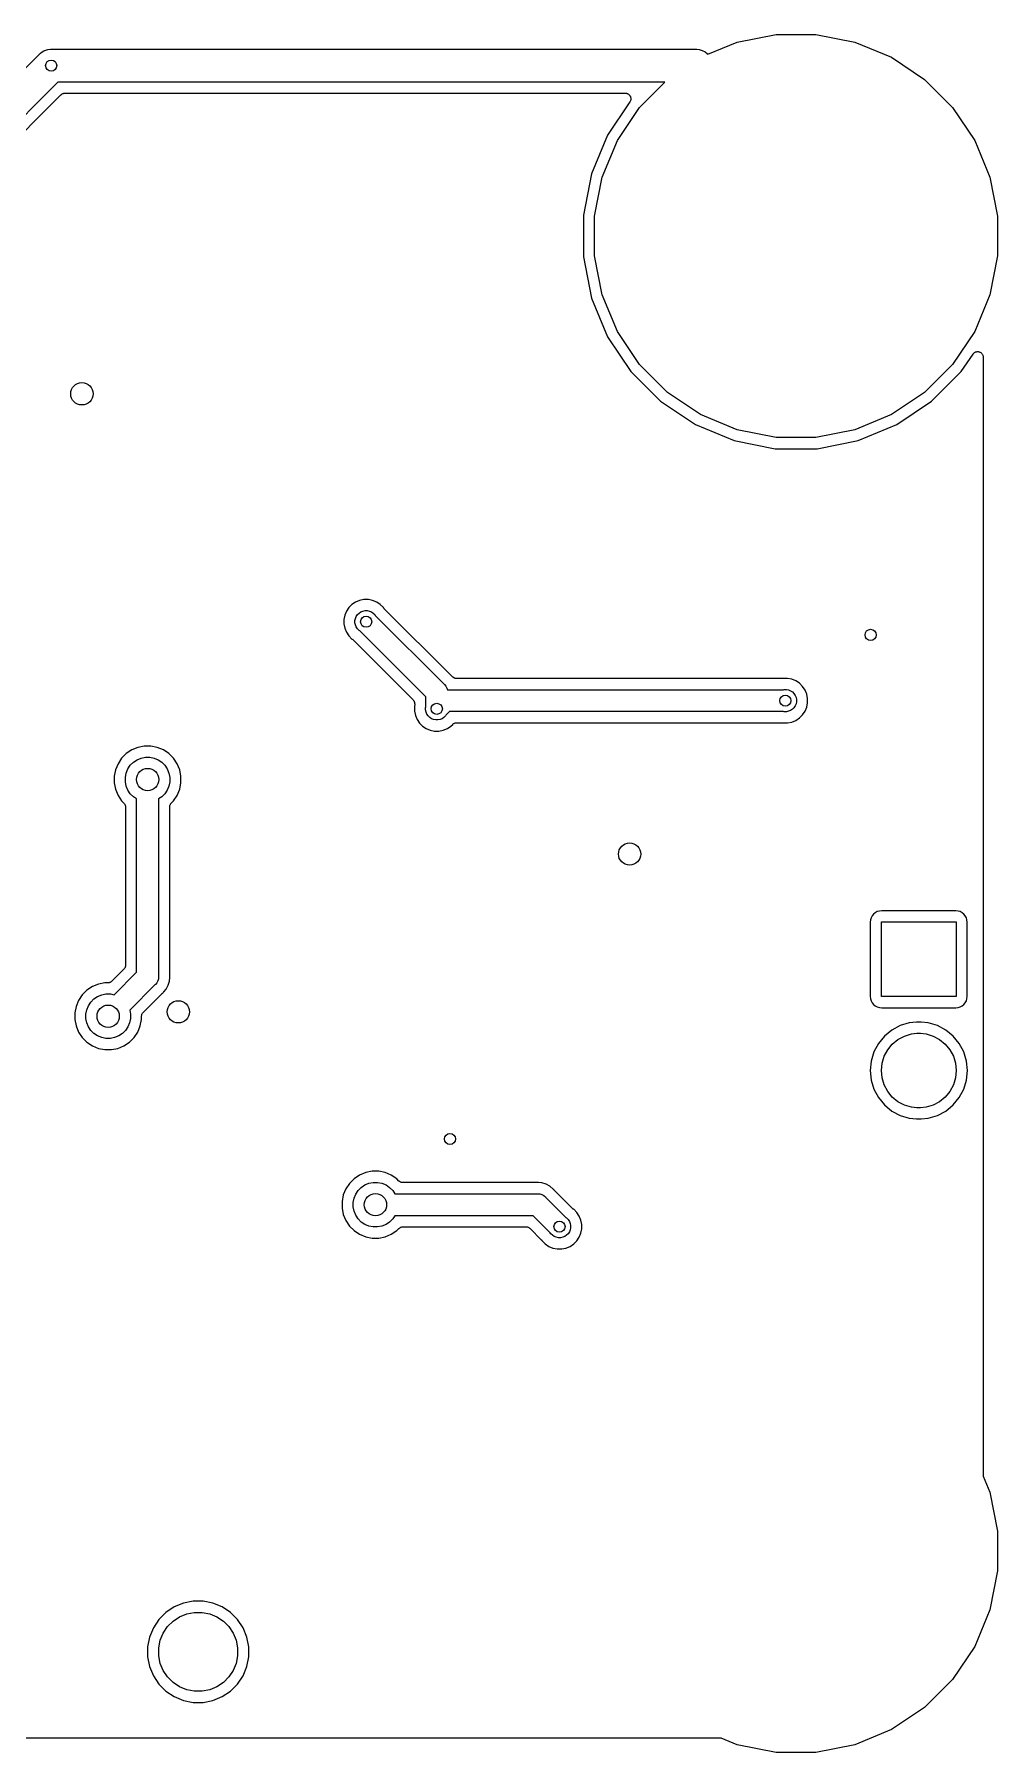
# Model space of a CAD drawing. Extents: x 150.4 to 195, y -135.4 to -96.2.
# Drawn here: x 173.02 to 195, y -135.4 to -96.2 of the extents above; entities that cross this region are included whole.
import ezdxf

# ---------------------------------------------------------------- set-up
doc = ezdxf.new("R2010")
doc.units = 0
doc.header["$MEASUREMENT"] = 0
doc.layers.add('BLACK', color=7, linetype='CONTINUOUS')

msp = doc.modelspace()

# ---------------------------------------------------------------- linework, layer by layer
at = {"layer": 'BLACK', "linetype": 'CONTINUOUS'}
for p, q in [((188.386, -96.6551), (189.058, -96.3768)), ((189.058, -96.3768), (189.947, -96.2)), ((189.947, -96.2), (190.853, -96.2)), ((190.853, -96.2), (191.742, -96.3768)), ((191.742, -96.3768), (192.579, -96.7235)), ((169.502, -100.28), (173.122, -96.6604)), ((173.122, -96.6604), (173.134, -96.6461)), ((173.134, -96.6461), (173.158, -96.6261)), ((173.158, -96.6261), (173.191, -96.5992)), ((173.191, -96.5992), (173.235, -96.5754)), ((173.235, -96.5754), (173.256, -96.5644)), ((173.256, -96.5644), (173.326, -96.5429)), ((173.326, -96.5429), (173.382, -96.5375)), ((173.382, -96.5375), (173.4, -96.5357)), ((173.382, -96.5375), (173.382, -96.5375)), ((173.4, -96.5357), (173.418, -96.5375)), ((173.418, -96.5375), (188.094, -96.5375)), ((188.094, -96.5375), (188.112, -96.5357)), ((188.112, -96.5357), (188.131, -96.5375)), ((188.131, -96.5375), (188.131, -96.5375)), ((188.131, -96.5375), (188.186, -96.5429)), ((188.186, -96.5429), (188.257, -96.5644)), ((188.257, -96.5644), (188.322, -96.5992)), ((188.322, -96.5992), (188.379, -96.6461)), ((188.379, -96.6461), (188.386, -96.6551)), ((192.579, -96.7235), (193.332, -97.2269)), ((173.555, -97.2875), (169.936, -100.907)), ((170.129, -101.074), (173.623, -97.5787)), ((187.407, -97.2875), (173.555, -97.2875)), ((173.623, -97.5787), (173.624, -97.5784)), ((173.624, -97.5784), (173.625, -97.5775)), ((173.624, -97.5784), (173.624, -97.5784)), ((173.624, -97.5784), (173.624, -97.5784)), ((173.625, -97.5775), (173.634, -97.5701)), ((173.634, -97.5701), (173.643, -97.5627)), ((173.643, -97.5624), (173.644, -97.562)), ((173.643, -97.5627), (173.643, -97.5624)), ((173.644, -97.562), (173.654, -97.5566)), ((173.654, -97.5566), (173.665, -97.5511)), ((173.665, -97.5509), (173.666, -97.5506)), ((173.665, -97.5511), (173.665, -97.5509)), ((173.666, -97.5506), (173.677, -97.5473)), ((173.677, -97.5473), (173.688, -97.5439)), ((173.688, -97.5439), (173.689, -97.5439)), ((173.689, -97.5439), (173.69, -97.5437)), ((173.69, -97.5437), (173.701, -97.5426)), ((173.701, -97.5426), (173.713, -97.5415)), ((173.713, -97.5415), (186.502, -97.5415)), ((186.502, -97.5415), (186.503, -97.5415)), ((186.503, -97.5415), (186.503, -97.5415)), ((186.503, -97.5415), (186.503, -97.5415)), ((186.503, -97.5415), (186.504, -97.5415)), ((186.504, -97.5415), (186.516, -97.5429)), ((186.516, -97.5429), (186.528, -97.5442)), ((186.528, -97.5442), (186.528, -97.5442)), ((186.528, -97.5442), (186.528, -97.5443)), ((186.528, -97.5443), (186.54, -97.548)), ((186.54, -97.548), (186.551, -97.5516)), ((186.551, -97.5516), (186.552, -97.5517)), ((186.552, -97.5517), (186.552, -97.5518)), ((186.552, -97.5518), (186.563, -97.5577)), ((186.563, -97.5577), (186.573, -97.5634)), ((186.573, -97.5634), (186.573, -97.5636)), ((186.573, -97.5636), (186.574, -97.5637)), ((186.574, -97.5637), (186.583, -97.5715)), ((186.583, -97.5715), (186.592, -97.5792)), ((186.592, -97.5792), (186.592, -97.5795)), ((186.592, -97.5795), (186.593, -97.5796)), ((186.593, -97.5796), (186.6, -97.5892)), ((186.6, -97.5892), (186.608, -97.5985)), ((186.608, -97.5985), (186.608, -97.5987)), ((186.608, -97.5987), (186.608, -97.599)), ((186.608, -97.599), (186.614, -97.6097)), ((186.827, -97.8677), (187.407, -97.2875)), ((193.332, -97.2269), (193.973, -97.8677)), ((186.607, -97.7391), (186.098, -98.5008)), ((186.324, -98.6211), (186.827, -97.8677)), ((186.613, -97.7284), (186.607, -97.7391)), ((186.619, -97.7177), (186.613, -97.7284)), ((186.614, -97.6097), (186.619, -97.6204)), ((186.619, -97.6204), (186.619, -97.6207)), ((186.619, -97.6207), (186.62, -97.6209)), ((186.623, -97.7057), (186.619, -97.7172)), ((186.619, -97.7172), (186.619, -97.7174)), ((186.619, -97.7174), (186.619, -97.7177)), ((186.62, -97.6209), (186.623, -97.6325)), ((186.623, -97.6325), (186.626, -97.6442)), ((186.626, -97.694), (186.623, -97.7057)), ((186.626, -97.6442), (186.626, -97.6444)), ((186.626, -97.6444), (186.627, -97.6447)), ((186.628, -97.6814), (186.626, -97.6935)), ((186.626, -97.6935), (186.626, -97.6938)), ((186.626, -97.6938), (186.626, -97.694)), ((186.627, -97.6447), (186.628, -97.6567)), ((186.628, -97.6567), (186.629, -97.6688)), ((186.629, -97.6694), (186.628, -97.6814)), ((186.629, -97.6688), (186.629, -97.6691)), ((186.629, -97.6691), (186.629, -97.6694)), ((193.973, -97.8677), (194.476, -98.6211)), ((186.098, -98.5008), (185.733, -99.3841)), ((185.977, -99.4582), (186.324, -98.6211)), ((194.476, -98.6211), (194.823, -99.4582)), ((185.733, -99.3841), (185.546, -100.322)), ((185.8, -100.347), (185.977, -99.4582)), ((194.823, -99.4582), (195, -100.347)), ((185.546, -100.322), (185.546, -101.278)), ((185.8, -101.253), (185.8, -100.347)), ((195, -100.347), (195, -101.253)), ((185.546, -101.278), (185.733, -102.216)), ((185.977, -102.142), (185.8, -101.253)), ((195, -101.253), (194.823, -102.142)), ((185.733, -102.216), (186.098, -103.099)), ((186.324, -102.979), (185.977, -102.142)), ((194.823, -102.142), (194.476, -102.979)), ((186.827, -103.732), (186.324, -102.979)), ((194.476, -102.979), (193.973, -103.732)), ((186.098, -103.099), (186.63, -103.894)), ((194.439, -103.492), (194.448, -103.482)), ((194.448, -103.482), (194.455, -103.473)), ((194.455, -103.473), (194.465, -103.465)), ((194.455, -103.473), (194.455, -103.473)), ((194.455, -103.473), (194.455, -103.473)), ((194.465, -103.465), (194.474, -103.457)), ((194.474, -103.457), (194.475, -103.457)), ((194.475, -103.457), (194.486, -103.452)), ((194.475, -103.457), (194.475, -103.457)), ((194.486, -103.452), (194.496, -103.446)), ((194.496, -103.446), (194.497, -103.446)), ((194.497, -103.446), (194.508, -103.442)), ((194.497, -103.446), (194.497, -103.446)), ((194.508, -103.442), (194.52, -103.439)), ((194.52, -103.439), (194.52, -103.439)), ((194.52, -103.439), (194.521, -103.439)), ((194.521, -103.439), (194.533, -103.438)), ((194.533, -103.438), (194.545, -103.437)), ((194.545, -103.437), (194.545, -103.437)), ((194.545, -103.437), (194.545, -103.437)), ((194.545, -103.437), (194.557, -103.438)), ((194.557, -103.438), (194.57, -103.439)), ((194.57, -103.439), (194.57, -103.439)), ((194.57, -103.439), (194.57, -103.439)), ((194.57, -103.439), (194.581, -103.443)), ((194.581, -103.443), (194.593, -103.447)), ((194.593, -103.447), (194.593, -103.447)), ((194.593, -103.447), (194.594, -103.447)), ((194.594, -103.447), (194.604, -103.452)), ((194.604, -103.452), (194.615, -103.458)), ((194.615, -103.458), (194.615, -103.458)), ((194.615, -103.458), (194.615, -103.459)), ((194.615, -103.459), (194.625, -103.466)), ((194.625, -103.466), (194.634, -103.474)), ((194.634, -103.474), (194.634, -103.474)), ((194.634, -103.474), (194.634, -103.474)), ((194.634, -103.474), (194.642, -103.484)), ((194.642, -103.484), (194.65, -103.493)), ((187.468, -104.373), (186.827, -103.732)), ((193.973, -103.732), (193.332, -104.373)), ((194.17, -103.894), (194.438, -103.493)), ((194.438, -103.493), (194.439, -103.492)), ((194.439, -103.492), (194.439, -103.492)), ((194.439, -103.492), (194.439, -103.492)), ((194.439, -103.492), (194.439, -103.492)), ((194.65, -103.493), (194.65, -103.493)), ((194.65, -103.493), (194.65, -103.494)), ((194.65, -103.494), (194.656, -103.504)), ((194.656, -103.504), (194.661, -103.515)), ((194.661, -103.515), (194.661, -103.515)), ((194.661, -103.515), (194.662, -103.516)), ((194.662, -103.516), (194.665, -103.527)), ((194.665, -103.527), (194.669, -103.539)), ((194.669, -103.539), (194.669, -103.539)), ((194.669, -103.539), (194.669, -103.539)), ((194.669, -103.539), (194.67, -103.552)), ((194.67, -103.552), (194.671, -103.564)), ((194.671, -103.564), (194.671, -129.091)), ((186.63, -103.894), (187.306, -104.57)), ((193.494, -104.57), (194.17, -103.894)), ((187.306, -104.57), (188.101, -105.102)), ((188.221, -104.876), (187.468, -104.373)), ((193.332, -104.373), (192.579, -104.876)), ((192.699, -105.102), (193.494, -104.57)), ((189.058, -105.223), (188.221, -104.876)), ((192.579, -104.876), (191.742, -105.223)), ((188.101, -105.102), (188.984, -105.467)), ((189.947, -105.4), (189.058, -105.223)), ((190.853, -105.4), (189.947, -105.4)), ((191.742, -105.223), (190.853, -105.4)), ((191.816, -105.467), (192.699, -105.102)), ((188.984, -105.467), (189.922, -105.654)), ((189.922, -105.654), (190.878, -105.654)), ((190.878, -105.654), (191.816, -105.467)), ((180.137, -109.359), (180.099, -109.452)), ((180.193, -109.276), (180.137, -109.359)), ((180.264, -109.205), (180.193, -109.276)), ((180.347, -109.15), (180.264, -109.205)), ((180.439, -109.112), (180.347, -109.15)), ((180.537, -109.092), (180.439, -109.112)), ((180.467, -109.375), (180.513, -109.356)), ((180.513, -109.356), (180.562, -109.346)), ((180.638, -109.092), (180.537, -109.092)), ((180.562, -109.346), (180.613, -109.346)), ((180.613, -109.346), (180.662, -109.356)), ((180.736, -109.112), (180.638, -109.092)), ((180.662, -109.356), (180.708, -109.375)), ((180.828, -109.15), (180.736, -109.112)), ((180.911, -109.205), (180.828, -109.15)), ((180.982, -109.276), (180.911, -109.205)), ((180.987, -109.283), (180.982, -109.276)), ((180.994, -109.292), (180.987, -109.283)), ((181.001, -109.301), (180.994, -109.292)), ((181.002, -109.302), (181.001, -109.301)), ((182.534, -110.834), (181.002, -109.302)), ((180.099, -109.452), (180.079, -109.55)), ((180.079, -109.55), (180.079, -109.65)), ((180.079, -109.65), (180.099, -109.748)), ((180.099, -109.748), (180.137, -109.841)), ((180.333, -109.575), (180.343, -109.526)), ((180.333, -109.625), (180.333, -109.575)), ((180.343, -109.674), (180.333, -109.625)), ((180.343, -109.526), (180.362, -109.48)), ((180.362, -109.72), (180.343, -109.674)), ((180.362, -109.48), (180.39, -109.438)), ((180.39, -109.762), (180.362, -109.72)), ((180.39, -109.438), (180.426, -109.403)), ((180.426, -109.403), (180.467, -109.375)), ((180.708, -109.375), (180.749, -109.403)), ((180.749, -109.403), (180.785, -109.438)), ((180.785, -109.438), (180.796, -109.455)), ((180.796, -109.455), (182.368, -111.027)), ((180.137, -109.841), (180.193, -109.924)), ((180.193, -109.924), (180.264, -109.995)), ((180.264, -109.995), (180.27, -109.999)), ((180.27, -109.999), (180.27, -109.999)), ((180.27, -109.999), (180.27, -109.999)), ((180.27, -109.999), (180.272, -110)), ((180.272, -110), (180.281, -110.007)), ((180.281, -110.007), (180.29, -110.015)), ((180.29, -110.015), (181.659, -111.384)), ((180.426, -109.797), (180.39, -109.762)), ((180.443, -109.809), (180.426, -109.797)), ((181.95, -111.316), (180.443, -109.809)), ((182.539, -110.838), (182.534, -110.834)), ((182.542, -110.841), (182.539, -110.838)), ((182.544, -110.843), (182.542, -110.841)), ((182.56, -110.856), (182.544, -110.843)), ((182.562, -110.858), (182.56, -110.856)), ((182.567, -110.862), (182.562, -110.858)), ((182.572, -110.867), (182.567, -110.862)), ((182.576, -110.87), (182.572, -110.867)), ((182.581, -110.874), (182.576, -110.87)), ((182.587, -110.877), (182.581, -110.874)), ((182.592, -110.881), (182.587, -110.877)), ((182.597, -110.883), (182.592, -110.881)), ((182.602, -110.886), (182.597, -110.883)), ((182.609, -110.888), (182.602, -110.886)), ((182.615, -110.89), (182.609, -110.888)), ((182.621, -110.892), (182.615, -110.89)), ((182.626, -110.893), (182.621, -110.892)), ((182.633, -110.894), (182.626, -110.893)), ((182.639, -110.895), (182.633, -110.894)), ((182.645, -110.895), (182.639, -110.895)), ((182.651, -110.896), (182.645, -110.895)), ((182.652, -110.896), (182.651, -110.896)), ((190.071, -110.896), (182.652, -110.896)), ((190.083, -110.895), (190.071, -110.896)), ((190.094, -110.894), (190.083, -110.895)), ((190.096, -110.894), (190.094, -110.894)), ((190.104, -110.892), (190.096, -110.894)), ((190.204, -110.892), (190.104, -110.892)), ((190.302, -110.912), (190.204, -110.892)), ((190.395, -110.95), (190.302, -110.912)), ((181.95, -111.542), (181.95, -111.316)), ((182.368, -111.027), (182.378, -111.035)), ((182.378, -111.035), (182.409, -111.073)), ((182.409, -111.073), (182.432, -111.116)), ((182.432, -111.116), (182.442, -111.15)), ((182.442, -111.15), (190.109, -111.15)), ((190.109, -111.15), (190.129, -111.146)), ((190.129, -111.146), (190.179, -111.146)), ((190.179, -111.146), (190.228, -111.156)), ((190.228, -111.156), (190.274, -111.175)), ((190.274, -111.175), (190.316, -111.203)), ((190.316, -111.203), (190.351, -111.238)), ((190.351, -111.238), (190.379, -111.28)), ((190.379, -111.28), (190.398, -111.326)), ((190.478, -111.005), (190.395, -110.95)), ((190.398, -111.326), (190.408, -111.375)), ((190.549, -111.076), (190.478, -111.005)), ((190.604, -111.159), (190.549, -111.076)), ((190.642, -111.252), (190.604, -111.159)), ((190.662, -111.35), (190.642, -111.252)), ((181.659, -111.384), (181.659, -111.384)), ((181.659, -111.384), (181.659, -111.384)), ((181.659, -111.384), (181.659, -111.384)), ((181.659, -111.384), (181.66, -111.385)), ((181.66, -111.385), (181.667, -111.395)), ((181.667, -111.395), (181.675, -111.404)), ((181.675, -111.404), (181.675, -111.404)), ((181.675, -111.404), (181.676, -111.405)), ((181.676, -111.405), (181.681, -111.415)), ((181.681, -111.415), (181.686, -111.425)), ((181.686, -111.425), (181.687, -111.426)), ((181.687, -111.426), (181.687, -111.427)), ((181.687, -111.427), (181.69, -111.438)), ((181.69, -111.438), (181.694, -111.449)), ((181.694, -111.53), (181.692, -111.537)), ((181.692, -111.537), (181.692, -111.638)), ((181.692, -111.638), (181.712, -111.736)), ((181.694, -111.449), (181.694, -111.45)), ((181.694, -111.45), (181.694, -111.451)), ((181.694, -111.451), (181.695, -111.462)), ((181.695, -111.518), (181.694, -111.53)), ((181.695, -111.462), (181.696, -111.474)), ((181.696, -111.507), (181.695, -111.518)), ((181.696, -111.474), (181.696, -111.505)), ((181.696, -111.505), (181.696, -111.505)), ((181.696, -111.505), (181.696, -111.505)), ((181.696, -111.505), (181.696, -111.505)), ((181.696, -111.505), (181.696, -111.507)), ((181.946, -111.562), (181.95, -111.542)), ((181.946, -111.613), (181.946, -111.562)), ((181.956, -111.662), (181.946, -111.613)), ((181.975, -111.708), (181.956, -111.662)), ((182.003, -111.749), (181.975, -111.708)), ((182.491, -111.65), (182.409, -111.732)), ((190.109, -111.65), (182.491, -111.65)), ((190.129, -111.654), (190.109, -111.65)), ((190.179, -111.654), (190.129, -111.654)), ((190.228, -111.644), (190.179, -111.654)), ((190.274, -111.625), (190.228, -111.644)), ((190.316, -111.597), (190.274, -111.625)), ((190.351, -111.562), (190.316, -111.597)), ((190.379, -111.52), (190.351, -111.562)), ((190.398, -111.474), (190.379, -111.52)), ((190.408, -111.425), (190.398, -111.474)), ((190.408, -111.375), (190.408, -111.425)), ((190.549, -111.724), (190.604, -111.641)), ((190.604, -111.641), (190.642, -111.548)), ((190.642, -111.548), (190.662, -111.45)), ((190.662, -111.45), (190.662, -111.35)), ((181.712, -111.736), (181.75, -111.828)), ((181.75, -111.828), (181.805, -111.911)), ((181.805, -111.911), (181.876, -111.982)), ((181.876, -111.982), (181.959, -112.038)), ((181.959, -112.038), (182.052, -112.076)), ((182.038, -111.785), (182.003, -111.749)), ((182.08, -111.813), (182.038, -111.785)), ((182.052, -112.076), (182.15, -112.096)), ((182.126, -111.832), (182.08, -111.813)), ((182.175, -111.841), (182.126, -111.832)), ((182.15, -112.096), (182.25, -112.096)), ((182.225, -111.841), (182.175, -111.841)), ((182.274, -111.832), (182.225, -111.841)), ((182.25, -112.096), (182.348, -112.076)), ((182.32, -111.813), (182.274, -111.832)), ((182.362, -111.785), (182.32, -111.813)), ((182.348, -112.076), (182.441, -112.038)), ((182.397, -111.749), (182.362, -111.785)), ((182.409, -111.732), (182.397, -111.749)), ((182.441, -112.038), (182.524, -111.982)), ((182.524, -111.982), (182.565, -111.941)), ((182.565, -111.941), (182.566, -111.94)), ((182.565, -111.941), (182.565, -111.941)), ((182.565, -111.941), (182.565, -111.941)), ((182.565, -111.941), (182.565, -111.941)), ((182.566, -111.94), (182.575, -111.933)), ((182.575, -111.933), (182.584, -111.925)), ((182.584, -111.925), (182.585, -111.925)), ((182.585, -111.924), (182.596, -111.919)), ((182.585, -111.925), (182.585, -111.924)), ((182.596, -111.919), (182.606, -111.914)), ((182.606, -111.914), (182.607, -111.913)), ((182.607, -111.913), (182.619, -111.91)), ((182.607, -111.913), (182.607, -111.913)), ((182.619, -111.91), (182.63, -111.906)), ((182.63, -111.906), (182.631, -111.906)), ((182.631, -111.906), (182.643, -111.905)), ((182.631, -111.906), (182.631, -111.906)), ((182.643, -111.905), (182.655, -111.904)), ((182.655, -111.904), (190.071, -111.904)), ((190.071, -111.904), (190.071, -111.904)), ((190.071, -111.904), (190.071, -111.904)), ((190.071, -111.904), (190.071, -111.904)), ((190.071, -111.904), (190.073, -111.904)), ((190.073, -111.904), (190.085, -111.905)), ((190.085, -111.905), (190.096, -111.906)), ((190.096, -111.906), (190.104, -111.908)), ((190.104, -111.908), (190.204, -111.908)), ((190.204, -111.908), (190.302, -111.888)), ((190.302, -111.888), (190.395, -111.85)), ((190.395, -111.85), (190.478, -111.795)), ((190.478, -111.795), (190.549, -111.724)), ((175.378, -112.467), (175.239, -112.525)), ((175.525, -112.438), (175.378, -112.467)), ((175.675, -112.438), (175.525, -112.438)), ((175.822, -112.467), (175.675, -112.438)), ((175.961, -112.525), (175.822, -112.467)), ((174.925, -112.839), (174.867, -112.978)), ((175.008, -112.714), (174.925, -112.839)), ((175.114, -112.608), (175.008, -112.714)), ((175.239, -112.525), (175.114, -112.608)), ((175.15, -112.959), (175.205, -112.876)), ((175.205, -112.876), (175.276, -112.805)), ((175.276, -112.805), (175.359, -112.75)), ((175.359, -112.75), (175.452, -112.712)), ((175.452, -112.712), (175.55, -112.692)), ((175.55, -112.692), (175.65, -112.692)), ((175.65, -112.692), (175.748, -112.712)), ((175.748, -112.712), (175.841, -112.75)), ((175.841, -112.75), (175.924, -112.805)), ((175.924, -112.805), (175.995, -112.876)), ((176.086, -112.608), (175.961, -112.525)), ((175.995, -112.876), (176.05, -112.959)), ((176.192, -112.714), (176.086, -112.608)), ((176.275, -112.839), (176.192, -112.714)), ((176.333, -112.978), (176.275, -112.839)), ((174.867, -112.978), (174.838, -113.125)), ((174.838, -113.125), (174.838, -113.275)), ((174.838, -113.275), (174.867, -113.422)), ((175.092, -113.15), (175.112, -113.052)), ((175.092, -113.25), (175.092, -113.15)), ((175.112, -113.348), (175.092, -113.25)), ((175.112, -113.052), (175.15, -112.959)), ((176.05, -112.959), (176.088, -113.052)), ((176.088, -113.052), (176.108, -113.15)), ((176.108, -113.25), (176.088, -113.348)), ((176.108, -113.15), (176.108, -113.25)), ((176.362, -113.125), (176.333, -112.978)), ((176.333, -113.422), (176.362, -113.275)), ((176.362, -113.275), (176.362, -113.125)), ((174.867, -113.422), (174.925, -113.561)), ((174.925, -113.561), (175.008, -113.686)), ((175.15, -113.441), (175.112, -113.348)), ((175.205, -113.524), (175.15, -113.441)), ((175.276, -113.595), (175.205, -113.524)), ((175.35, -113.644), (175.276, -113.595)), ((175.35, -117.596), (175.35, -113.644)), ((175.924, -113.595), (175.85, -113.644)), ((175.85, -113.644), (175.85, -117.688)), ((175.995, -113.524), (175.924, -113.595)), ((176.05, -113.441), (175.995, -113.524)), ((176.088, -113.348), (176.05, -113.441)), ((176.192, -113.686), (176.275, -113.561)), ((176.275, -113.561), (176.333, -113.422)), ((175.008, -113.686), (175.059, -113.736)), ((175.059, -113.736), (175.059, -113.737)), ((175.059, -113.737), (175.059, -113.737)), ((175.059, -113.737), (175.059, -113.737)), ((175.059, -113.737), (175.06, -113.738)), ((175.06, -113.738), (175.067, -113.747)), ((175.067, -113.747), (175.075, -113.756)), ((175.075, -113.756), (175.075, -113.757)), ((175.075, -113.757), (175.076, -113.757)), ((175.076, -113.757), (175.081, -113.768)), ((175.081, -113.768), (175.086, -113.778)), ((175.086, -113.778), (175.087, -113.778)), ((175.087, -113.778), (175.087, -113.779)), ((175.087, -113.779), (175.09, -113.79)), ((175.09, -113.79), (175.094, -113.802)), ((175.094, -113.802), (175.094, -113.802)), ((175.094, -113.802), (175.094, -113.803)), ((175.094, -113.803), (175.095, -113.815)), ((175.095, -113.815), (175.096, -113.826)), ((175.096, -113.826), (175.096, -117.439)), ((176.104, -113.824), (176.105, -113.813)), ((176.104, -113.826), (176.104, -113.824)), ((176.104, -113.826), (176.104, -113.826)), ((176.104, -113.826), (176.104, -113.826)), ((176.104, -117.669), (176.104, -113.826)), ((176.104, -113.826), (176.104, -113.826)), ((176.105, -113.813), (176.107, -113.801)), ((176.107, -113.8), (176.11, -113.789)), ((176.107, -113.801), (176.107, -113.8)), ((176.107, -113.8), (176.107, -113.8)), ((176.11, -113.789), (176.114, -113.777)), ((176.114, -113.776), (176.12, -113.766)), ((176.114, -113.777), (176.114, -113.776)), ((176.114, -113.777), (176.114, -113.777)), ((176.12, -113.766), (176.125, -113.756)), ((176.125, -113.756), (176.126, -113.755)), ((176.126, -113.754), (176.134, -113.746)), ((176.126, -113.755), (176.126, -113.754)), ((176.134, -113.746), (176.141, -113.736)), ((176.141, -113.736), (176.192, -113.686)), ((192.1, -116.4), (192.094, -116.456)), ((192.114, -116.352), (192.1, -116.4)), ((192.138, -116.308), (192.114, -116.352)), ((192.17, -116.27), (192.138, -116.308)), ((192.208, -116.238), (192.17, -116.27)), ((192.252, -116.214), (192.208, -116.238)), ((192.3, -116.2), (192.252, -116.214)), ((192.356, -116.194), (192.3, -116.2)), ((194.044, -116.194), (192.356, -116.194)), ((194.1, -116.2), (194.044, -116.194)), ((194.148, -116.214), (194.1, -116.2)), ((194.192, -116.238), (194.148, -116.214)), ((194.23, -116.27), (194.192, -116.238)), ((194.262, -116.308), (194.23, -116.27)), ((194.286, -116.352), (194.262, -116.308)), ((194.3, -116.4), (194.286, -116.352)), ((194.306, -116.456), (194.3, -116.4)), ((192.094, -116.456), (192.094, -118.144)), ((192.35, -118.15), (192.35, -116.45)), ((192.35, -116.45), (194.05, -116.45)), ((194.05, -116.45), (194.05, -118.15)), ((194.306, -118.144), (194.306, -116.456)), ((175.059, -117.528), (174.786, -117.801)), ((174.837, -118.109), (175.35, -117.596)), ((175.066, -117.519), (175.059, -117.528)), ((175.074, -117.51), (175.066, -117.519)), ((175.075, -117.509), (175.074, -117.51)), ((175.074, -117.51), (175.074, -117.51)), ((175.08, -117.499), (175.075, -117.509)), ((175.086, -117.489), (175.08, -117.499)), ((175.09, -117.476), (175.086, -117.487)), ((175.086, -117.487), (175.086, -117.488)), ((175.086, -117.488), (175.086, -117.489)), ((175.093, -117.465), (175.09, -117.476)), ((175.095, -117.452), (175.093, -117.464)), ((175.093, -117.464), (175.093, -117.464)), ((175.093, -117.464), (175.093, -117.465)), ((175.096, -117.44), (175.095, -117.452)), ((175.096, -117.439), (175.096, -117.439)), ((175.096, -117.439), (175.096, -117.439)), ((175.096, -117.439), (175.096, -117.439)), ((175.096, -117.439), (175.096, -117.44)), ((174.339, -117.925), (174.214, -118.008)), ((174.478, -117.867), (174.339, -117.925)), ((174.625, -117.838), (174.478, -117.867)), ((174.697, -117.838), (174.625, -117.838)), ((174.708, -117.837), (174.697, -117.838)), ((174.72, -117.836), (174.708, -117.837)), ((174.721, -117.836), (174.72, -117.836)), ((174.732, -117.832), (174.721, -117.836)), ((174.721, -117.836), (174.721, -117.836)), ((174.744, -117.829), (174.732, -117.832)), ((174.745, -117.828), (174.744, -117.829)), ((174.744, -117.829), (174.744, -117.829)), ((174.755, -117.823), (174.745, -117.828)), ((174.766, -117.818), (174.755, -117.823)), ((174.767, -117.817), (174.766, -117.817)), ((174.766, -117.817), (174.766, -117.818)), ((174.776, -117.809), (174.767, -117.817)), ((174.785, -117.802), (174.776, -117.809)), ((174.786, -117.801), (174.785, -117.802)), ((174.786, -117.801), (174.786, -117.801)), ((174.786, -117.801), (174.786, -117.801)), ((174.786, -117.801), (174.786, -117.801)), ((175.768, -117.885), (175.191, -118.463)), ((175.778, -117.878), (175.768, -117.885)), ((175.809, -117.84), (175.778, -117.878)), ((175.832, -117.796), (175.809, -117.84)), ((175.834, -117.791), (175.832, -117.796)), ((175.846, -117.749), (175.834, -117.791)), ((175.851, -117.7), (175.846, -117.749)), ((175.85, -117.688), (175.851, -117.7)), ((175.972, -118.041), (176.021, -117.981)), ((176.021, -117.981), (176.068, -117.894)), ((176.068, -117.894), (176.097, -117.799)), ((176.097, -117.799), (176.105, -117.719)), ((176.105, -117.674), (176.104, -117.669)), ((176.104, -117.68), (176.105, -117.674)), ((176.105, -117.681), (176.104, -117.68)), ((176.106, -117.7), (176.105, -117.681)), ((176.105, -117.719), (176.106, -117.7)), ((176.105, -117.719), (176.105, -117.719)), ((173.967, -118.378), (173.938, -118.525)), ((174.025, -118.239), (173.967, -118.378)), ((174.108, -118.114), (174.025, -118.239)), ((174.214, -118.008), (174.108, -118.114)), ((174.212, -118.452), (174.25, -118.359)), ((174.25, -118.359), (174.305, -118.276)), ((174.305, -118.276), (174.376, -118.205)), ((174.376, -118.205), (174.459, -118.15)), ((174.459, -118.15), (174.552, -118.112)), ((174.552, -118.112), (174.65, -118.092)), ((174.65, -118.092), (174.75, -118.092)), ((174.75, -118.092), (174.837, -118.109)), ((175.499, -118.514), (175.934, -118.078)), ((175.934, -118.078), (175.936, -118.077)), ((175.936, -118.077), (175.94, -118.074)), ((175.94, -118.074), (175.944, -118.07)), ((175.944, -118.07), (175.958, -118.058)), ((175.958, -118.058), (175.972, -118.042)), ((175.972, -118.042), (175.972, -118.041)), ((192.094, -118.144), (192.1, -118.2)), ((192.1, -118.2), (192.114, -118.248)), ((192.114, -118.248), (192.138, -118.292)), ((192.138, -118.292), (192.17, -118.33)), ((192.17, -118.33), (192.208, -118.362)), ((192.208, -118.362), (192.252, -118.386)), ((194.05, -118.15), (192.35, -118.15)), ((194.148, -118.386), (194.192, -118.362)), ((194.192, -118.362), (194.23, -118.33)), ((194.23, -118.33), (194.262, -118.292)), ((194.262, -118.292), (194.286, -118.248)), ((194.286, -118.248), (194.3, -118.2)), ((194.3, -118.2), (194.306, -118.144)), ((173.938, -118.525), (173.938, -118.675)), ((173.938, -118.675), (173.967, -118.822)), ((174.192, -118.55), (174.212, -118.452)), ((174.192, -118.65), (174.192, -118.55)), ((174.212, -118.748), (174.192, -118.65)), ((174.25, -118.841), (174.212, -118.748)), ((175.188, -118.748), (175.15, -118.841)), ((175.208, -118.65), (175.188, -118.748)), ((175.191, -118.463), (175.208, -118.55)), ((175.208, -118.55), (175.208, -118.65)), ((175.433, -118.822), (175.462, -118.675)), ((175.462, -118.602), (175.463, -118.59)), ((175.462, -118.603), (175.462, -118.602)), ((175.462, -118.675), (175.462, -118.603)), ((175.462, -118.603), (175.462, -118.603)), ((175.462, -118.603), (175.462, -118.603)), ((175.462, -118.603), (175.462, -118.603)), ((175.463, -118.59), (175.465, -118.578)), ((175.465, -118.577), (175.468, -118.566)), ((175.465, -118.578), (175.465, -118.577)), ((175.465, -118.578), (175.465, -118.578)), ((175.468, -118.566), (175.472, -118.555)), ((175.472, -118.553), (175.478, -118.543)), ((175.472, -118.554), (175.472, -118.553)), ((175.472, -118.555), (175.472, -118.554)), ((175.478, -118.543), (175.483, -118.533)), ((175.483, -118.533), (175.484, -118.532)), ((175.484, -118.532), (175.492, -118.523)), ((175.484, -118.532), (175.484, -118.532)), ((175.492, -118.523), (175.499, -118.514)), ((192.252, -118.386), (192.3, -118.4)), ((192.3, -118.4), (192.356, -118.406)), ((192.356, -118.406), (194.044, -118.406)), ((192.984, -118.752), (192.775, -118.815)), ((193.146, -118.736), (192.984, -118.752)), ((193.254, -118.736), (193.146, -118.736)), ((193.416, -118.752), (193.254, -118.736)), ((193.625, -118.815), (193.416, -118.752)), ((194.044, -118.406), (194.1, -118.4)), ((194.1, -118.4), (194.148, -118.386)), ((173.967, -118.822), (174.025, -118.961)), ((174.025, -118.961), (174.108, -119.086)), ((174.108, -119.086), (174.214, -119.192)), ((174.305, -118.924), (174.25, -118.841)), ((174.376, -118.995), (174.305, -118.924)), ((174.459, -119.05), (174.376, -118.995)), ((174.552, -119.088), (174.459, -119.05)), ((174.65, -119.108), (174.552, -119.088)), ((174.75, -119.108), (174.65, -119.108)), ((174.848, -119.088), (174.75, -119.108)), ((174.941, -119.05), (174.848, -119.088)), ((175.024, -118.995), (174.941, -119.05)), ((175.095, -118.924), (175.024, -118.995)), ((175.15, -118.841), (175.095, -118.924)), ((175.186, -119.192), (175.292, -119.086)), ((175.292, -119.086), (175.375, -118.961)), ((175.375, -118.961), (175.433, -118.822)), ((192.416, -119.056), (192.278, -119.224)), ((192.584, -118.918), (192.416, -119.056)), ((192.775, -118.815), (192.584, -118.918)), ((192.596, -119.236), (192.725, -119.13)), ((192.725, -119.13), (192.873, -119.051)), ((192.873, -119.051), (193.033, -119.002)), ((193.033, -119.002), (193.158, -118.99)), ((193.158, -118.99), (193.242, -118.99)), ((193.242, -118.99), (193.367, -119.002)), ((193.367, -119.002), (193.527, -119.051)), ((193.527, -119.051), (193.675, -119.13)), ((193.816, -118.918), (193.625, -118.815)), ((193.675, -119.13), (193.804, -119.236)), ((193.984, -119.056), (193.816, -118.918)), ((194.122, -119.224), (193.984, -119.056)), ((174.214, -119.192), (174.339, -119.275)), ((174.339, -119.275), (174.478, -119.333)), ((174.478, -119.333), (174.625, -119.362)), ((174.625, -119.362), (174.775, -119.362)), ((174.775, -119.362), (174.922, -119.333)), ((174.922, -119.333), (175.061, -119.275)), ((175.061, -119.275), (175.186, -119.192)), ((192.175, -119.415), (192.112, -119.624)), ((192.278, -119.224), (192.175, -119.415)), ((192.362, -119.673), (192.411, -119.513)), ((192.411, -119.513), (192.49, -119.365)), ((192.49, -119.365), (192.596, -119.236)), ((193.804, -119.236), (193.91, -119.365)), ((193.91, -119.365), (193.989, -119.513)), ((193.989, -119.513), (194.038, -119.673)), ((194.225, -119.415), (194.122, -119.224)), ((194.288, -119.624), (194.225, -119.415)), ((192.112, -119.624), (192.091, -119.84)), ((192.091, -119.84), (192.112, -120.056)), ((192.346, -119.84), (192.362, -119.673)), ((192.362, -120.007), (192.346, -119.84)), ((194.038, -119.673), (194.054, -119.84)), ((194.054, -119.84), (194.038, -120.007)), ((194.309, -119.84), (194.288, -119.624)), ((194.288, -120.056), (194.309, -119.84)), ((192.112, -120.056), (192.175, -120.265)), ((192.175, -120.265), (192.278, -120.456)), ((192.411, -120.167), (192.362, -120.007)), ((192.49, -120.315), (192.411, -120.167)), ((192.596, -120.444), (192.49, -120.315)), ((193.91, -120.315), (193.804, -120.444)), ((193.989, -120.167), (193.91, -120.315)), ((194.038, -120.007), (193.989, -120.167)), ((194.122, -120.456), (194.225, -120.265)), ((194.225, -120.265), (194.288, -120.056)), ((192.278, -120.456), (192.416, -120.624)), ((192.416, -120.624), (192.584, -120.762)), ((192.725, -120.55), (192.596, -120.444)), ((192.873, -120.629), (192.725, -120.55)), ((193.033, -120.678), (192.873, -120.629)), ((193.158, -120.69), (193.033, -120.678)), ((193.242, -120.69), (193.158, -120.69)), ((193.367, -120.678), (193.242, -120.69)), ((193.527, -120.629), (193.367, -120.678)), ((193.675, -120.55), (193.527, -120.629)), ((193.804, -120.444), (193.675, -120.55)), ((193.816, -120.762), (193.984, -120.624)), ((193.984, -120.624), (194.122, -120.456)), ((192.584, -120.762), (192.775, -120.865)), ((192.775, -120.865), (192.984, -120.928)), ((192.984, -120.928), (193.146, -120.944)), ((193.146, -120.944), (193.254, -120.944)), ((193.254, -120.944), (193.416, -120.928)), ((193.416, -120.928), (193.625, -120.865)), ((193.625, -120.865), (193.816, -120.762)), ((180.439, -122.225), (180.314, -122.308)), ((180.578, -122.167), (180.439, -122.225)), ((180.725, -122.138), (180.578, -122.167)), ((180.875, -122.138), (180.725, -122.138)), ((181.022, -122.167), (180.875, -122.138)), ((181.161, -122.225), (181.022, -122.167)), ((181.286, -122.308), (181.161, -122.225)), ((180.067, -122.678), (180.038, -122.825)), ((180.125, -122.539), (180.067, -122.678)), ((180.208, -122.414), (180.125, -122.539)), ((180.314, -122.308), (180.208, -122.414)), ((180.312, -122.752), (180.35, -122.659)), ((180.35, -122.659), (180.405, -122.576)), ((180.405, -122.576), (180.476, -122.505)), ((180.476, -122.505), (180.559, -122.45)), ((180.559, -122.45), (180.652, -122.412)), ((180.652, -122.412), (180.75, -122.392)), ((180.75, -122.392), (180.85, -122.392)), ((180.85, -122.392), (180.948, -122.412)), ((180.948, -122.412), (181.041, -122.45)), ((181.041, -122.45), (181.124, -122.505)), ((181.124, -122.505), (181.195, -122.576)), ((181.195, -122.576), (181.244, -122.65)), ((181.244, -122.65), (184.488, -122.65)), ((181.336, -122.359), (181.286, -122.308)), ((181.345, -122.366), (181.336, -122.359)), ((181.354, -122.374), (181.345, -122.366)), ((181.355, -122.374), (181.354, -122.374)), ((181.356, -122.375), (181.355, -122.374)), ((181.366, -122.38), (181.356, -122.375)), ((181.376, -122.386), (181.366, -122.38)), ((181.377, -122.386), (181.376, -122.386)), ((181.389, -122.39), (181.377, -122.386)), ((181.377, -122.386), (181.377, -122.386)), ((181.4, -122.393), (181.389, -122.39)), ((181.401, -122.393), (181.4, -122.393)), ((181.4, -122.393), (181.4, -122.393)), ((181.413, -122.395), (181.401, -122.393)), ((181.424, -122.396), (181.413, -122.395)), ((181.426, -122.396), (181.424, -122.396)), ((184.469, -122.396), (181.426, -122.396)), ((181.426, -122.396), (181.426, -122.396)), ((181.426, -122.396), (181.426, -122.396)), ((181.426, -122.396), (181.426, -122.396)), ((184.474, -122.395), (184.469, -122.396)), ((184.48, -122.396), (184.474, -122.395)), ((184.481, -122.395), (184.48, -122.396)), ((184.5, -122.394), (184.481, -122.395)), ((184.488, -122.65), (184.5, -122.649)), ((184.519, -122.395), (184.5, -122.394)), ((184.5, -122.649), (184.512, -122.65)), ((184.512, -122.65), (184.549, -122.654)), ((184.599, -122.403), (184.519, -122.395)), ((184.519, -122.395), (184.519, -122.395)), ((184.549, -122.654), (184.596, -122.668)), ((184.596, -122.668), (184.64, -122.691)), ((184.694, -122.432), (184.599, -122.403)), ((184.64, -122.691), (184.678, -122.722)), ((184.781, -122.479), (184.694, -122.432)), ((184.858, -122.542), (184.781, -122.479)), ((184.87, -122.556), (184.858, -122.542)), ((184.874, -122.56), (184.87, -122.556)), ((184.877, -122.564), (184.874, -122.56)), ((184.878, -122.566), (184.877, -122.564)), ((185.298, -122.985), (184.878, -122.566)), ((180.038, -122.825), (180.038, -122.975)), ((180.038, -122.975), (180.067, -123.122)), ((180.292, -122.85), (180.312, -122.752)), ((180.292, -122.95), (180.292, -122.85)), ((180.312, -123.048), (180.292, -122.95)), ((180.35, -123.141), (180.312, -123.048)), ((184.678, -122.722), (184.685, -122.732)), ((184.685, -122.732), (185.145, -123.191)), ((185.307, -122.992), (185.298, -122.985)), ((185.316, -123), (185.307, -122.992)), ((185.317, -123.001), (185.316, -123)), ((185.324, -123.005), (185.317, -123.001)), ((185.317, -123.001), (185.317, -123.001)), ((185.317, -123.001), (185.317, -123.001)), ((185.317, -123.001), (185.317, -123.001)), ((185.395, -123.076), (185.324, -123.005)), ((185.45, -123.159), (185.395, -123.076)), ((180.067, -123.122), (180.125, -123.261)), ((180.125, -123.261), (180.208, -123.386)), ((180.208, -123.386), (180.314, -123.492)), ((180.405, -123.224), (180.35, -123.141)), ((180.476, -123.295), (180.405, -123.224)), ((180.559, -123.35), (180.476, -123.295)), ((180.652, -123.388), (180.559, -123.35)), ((180.75, -123.408), (180.652, -123.388)), ((180.85, -123.408), (180.75, -123.408)), ((180.948, -123.388), (180.85, -123.408)), ((181.041, -123.35), (180.948, -123.388)), ((181.124, -123.295), (181.041, -123.35)), ((181.195, -123.224), (181.124, -123.295)), ((181.244, -123.15), (181.195, -123.224)), ((184.396, -123.15), (181.244, -123.15)), ((181.286, -123.492), (181.336, -123.441)), ((181.336, -123.441), (181.337, -123.441)), ((181.337, -123.441), (181.338, -123.44)), ((181.337, -123.441), (181.337, -123.441)), ((181.337, -123.441), (181.337, -123.441)), ((181.338, -123.44), (181.347, -123.433)), ((181.347, -123.433), (181.356, -123.425)), ((181.356, -123.425), (181.357, -123.425)), ((181.357, -123.424), (181.368, -123.419)), ((181.357, -123.425), (181.357, -123.424)), ((181.368, -123.419), (181.378, -123.414)), ((181.378, -123.414), (181.378, -123.413)), ((181.378, -123.413), (181.379, -123.413)), ((181.379, -123.413), (181.39, -123.41)), ((181.39, -123.41), (181.402, -123.406)), ((181.402, -123.406), (181.402, -123.406)), ((181.402, -123.406), (181.403, -123.406)), ((181.403, -123.406), (181.415, -123.405)), ((181.415, -123.405), (181.426, -123.404)), ((181.426, -123.404), (184.239, -123.404)), ((184.239, -123.404), (184.239, -123.404)), ((184.239, -123.404), (184.239, -123.404)), ((184.239, -123.404), (184.239, -123.404)), ((184.239, -123.404), (184.24, -123.404)), ((184.24, -123.404), (184.252, -123.405)), ((184.252, -123.405), (184.264, -123.407)), ((184.264, -123.407), (184.264, -123.407)), ((184.264, -123.407), (184.265, -123.407)), ((184.265, -123.407), (184.276, -123.41)), ((184.276, -123.41), (184.287, -123.414)), ((184.287, -123.414), (184.288, -123.414)), ((184.288, -123.414), (184.289, -123.414)), ((184.289, -123.414), (184.299, -123.42)), ((184.299, -123.42), (184.309, -123.425)), ((184.309, -123.425), (184.31, -123.426)), ((184.31, -123.426), (184.31, -123.426)), ((184.31, -123.426), (184.319, -123.434)), ((184.319, -123.434), (184.328, -123.441)), ((184.328, -123.441), (184.585, -123.698)), ((184.791, -123.545), (184.396, -123.15)), ((185.145, -123.191), (185.162, -123.203)), ((185.162, -123.203), (185.197, -123.238)), ((185.197, -123.238), (185.225, -123.28)), ((185.225, -123.28), (185.244, -123.326)), ((185.244, -123.474), (185.225, -123.52)), ((185.244, -123.326), (185.254, -123.375)), ((185.254, -123.425), (185.244, -123.474)), ((185.254, -123.375), (185.254, -123.425)), ((185.488, -123.252), (185.45, -123.159)), ((185.508, -123.35), (185.488, -123.252)), ((185.488, -123.548), (185.508, -123.45)), ((185.508, -123.45), (185.508, -123.35)), ((180.314, -123.492), (180.439, -123.575)), ((180.439, -123.575), (180.578, -123.633)), ((180.578, -123.633), (180.725, -123.662)), ((180.725, -123.662), (180.875, -123.662)), ((180.875, -123.662), (181.022, -123.633)), ((181.022, -123.633), (181.161, -123.575)), ((181.161, -123.575), (181.286, -123.492)), ((184.585, -123.698), (184.586, -123.699)), ((184.586, -123.699), (184.594, -123.708)), ((184.594, -123.708), (184.601, -123.717)), ((184.601, -123.717), (184.605, -123.724)), ((184.605, -123.724), (184.676, -123.795)), ((184.676, -123.795), (184.759, -123.85)), ((184.759, -123.85), (184.852, -123.888)), ((184.803, -123.562), (184.791, -123.545)), ((184.838, -123.597), (184.803, -123.562)), ((184.88, -123.625), (184.838, -123.597)), ((184.926, -123.644), (184.88, -123.625)), ((184.975, -123.654), (184.926, -123.644)), ((185.025, -123.654), (184.975, -123.654)), ((185.074, -123.644), (185.025, -123.654)), ((185.12, -123.625), (185.074, -123.644)), ((185.162, -123.597), (185.12, -123.625)), ((185.148, -123.888), (185.241, -123.85)), ((185.197, -123.562), (185.162, -123.597)), ((185.225, -123.52), (185.197, -123.562)), ((185.241, -123.85), (185.324, -123.795)), ((185.324, -123.795), (185.395, -123.724)), ((185.395, -123.724), (185.45, -123.641)), ((185.45, -123.641), (185.488, -123.548)), ((184.852, -123.888), (184.95, -123.908)), ((184.95, -123.908), (185.05, -123.908)), ((185.05, -123.908), (185.148, -123.888)), ((194.671, -129.091), (194.823, -129.458)), ((194.823, -129.458), (195, -130.347)), ((195, -130.347), (195, -131.253)), ((195, -131.253), (194.823, -132.142)), ((176.208, -132.077), (176.019, -132.204)), ((176.418, -131.99), (176.208, -132.077)), ((176.641, -131.946), (176.418, -131.99)), ((176.869, -131.946), (176.641, -131.946)), ((177.092, -131.99), (176.869, -131.946)), ((177.302, -132.077), (177.092, -131.99)), ((177.491, -132.204), (177.302, -132.077)), ((175.859, -132.364), (175.732, -132.553)), ((176.019, -132.204), (175.859, -132.364)), ((176.056, -132.526), (176.181, -132.401)), ((176.181, -132.401), (176.329, -132.302)), ((176.329, -132.302), (176.492, -132.235)), ((176.492, -132.235), (176.666, -132.2)), ((176.666, -132.2), (176.844, -132.2)), ((176.844, -132.2), (177.018, -132.235)), ((177.018, -132.235), (177.181, -132.302)), ((177.181, -132.302), (177.329, -132.401)), ((177.329, -132.401), (177.454, -132.526)), ((177.651, -132.364), (177.491, -132.204)), ((177.778, -132.553), (177.651, -132.364)), ((194.823, -132.142), (194.476, -132.979)), ((175.645, -132.763), (175.601, -132.986)), ((175.732, -132.553), (175.645, -132.763)), ((175.855, -133.011), (175.89, -132.837)), ((175.89, -132.837), (175.957, -132.674)), ((175.957, -132.674), (176.056, -132.526)), ((177.454, -132.526), (177.553, -132.674)), ((177.553, -132.674), (177.62, -132.837)), ((177.62, -132.837), (177.655, -133.011)), ((177.865, -132.763), (177.778, -132.553)), ((177.909, -132.986), (177.865, -132.763)), ((175.601, -132.986), (175.601, -133.214)), ((175.601, -133.214), (175.645, -133.437)), ((175.855, -133.189), (175.855, -133.011)), ((175.89, -133.363), (175.855, -133.189)), ((177.655, -133.189), (177.62, -133.363)), ((177.655, -133.011), (177.655, -133.189)), ((177.865, -133.437), (177.909, -133.214)), ((177.909, -133.214), (177.909, -132.986)), ((194.476, -132.979), (193.973, -133.732)), ((175.645, -133.437), (175.732, -133.647)), ((175.732, -133.647), (175.859, -133.836)), ((175.957, -133.526), (175.89, -133.363)), ((176.056, -133.674), (175.957, -133.526)), ((177.553, -133.526), (177.454, -133.674)), ((177.62, -133.363), (177.553, -133.526)), ((177.651, -133.836), (177.778, -133.647)), ((177.778, -133.647), (177.865, -133.437)), ((175.859, -133.836), (176.019, -133.996)), ((176.019, -133.996), (176.208, -134.123)), ((176.181, -133.799), (176.056, -133.674)), ((176.329, -133.898), (176.181, -133.799)), ((176.492, -133.965), (176.329, -133.898)), ((176.666, -134), (176.492, -133.965)), ((176.844, -134), (176.666, -134)), ((177.018, -133.965), (176.844, -134)), ((177.181, -133.898), (177.018, -133.965)), ((177.329, -133.799), (177.181, -133.898)), ((177.302, -134.123), (177.491, -133.996)), ((177.454, -133.674), (177.329, -133.799)), ((177.491, -133.996), (177.651, -133.836)), ((193.973, -133.732), (193.332, -134.373)), ((176.208, -134.123), (176.418, -134.21)), ((176.418, -134.21), (176.641, -134.254)), ((176.641, -134.254), (176.869, -134.254)), ((176.869, -134.254), (177.092, -134.21)), ((177.092, -134.21), (177.302, -134.123)), ((193.332, -134.373), (192.579, -134.876)), ((188.691, -135.071), (165.533, -135.071)), ((189.058, -135.223), (188.691, -135.071)), ((189.947, -135.4), (189.058, -135.223)), ((191.742, -135.223), (190.853, -135.4)), ((192.579, -134.876), (191.742, -135.223)), ((190.853, -135.4), (189.947, -135.4))]:
    msp.add_line(p, q, dxfattribs=at)
at = {"layer": 'BLACK'}
for centre, radius in [((173.4, -96.9125), 0.127), ((174.1, -104.4), 0.254), ((180.588, -109.6), 0.127), ((192.1, -109.9), 0.127), ((190.154, -111.4), 0.127), ((182.2, -111.587), 0.127), ((175.6, -113.2), 0.254), ((186.6, -114.9), 0.254), ((174.7, -118.6), 0.254), ((176.3, -118.5), 0.254), ((182.5, -121.4), 0.127), ((180.8, -122.9), 0.254), ((185, -123.4), 0.127)]:
    msp.add_circle(centre, radius, dxfattribs=at)

doc.saveas('drawing.dxf')
